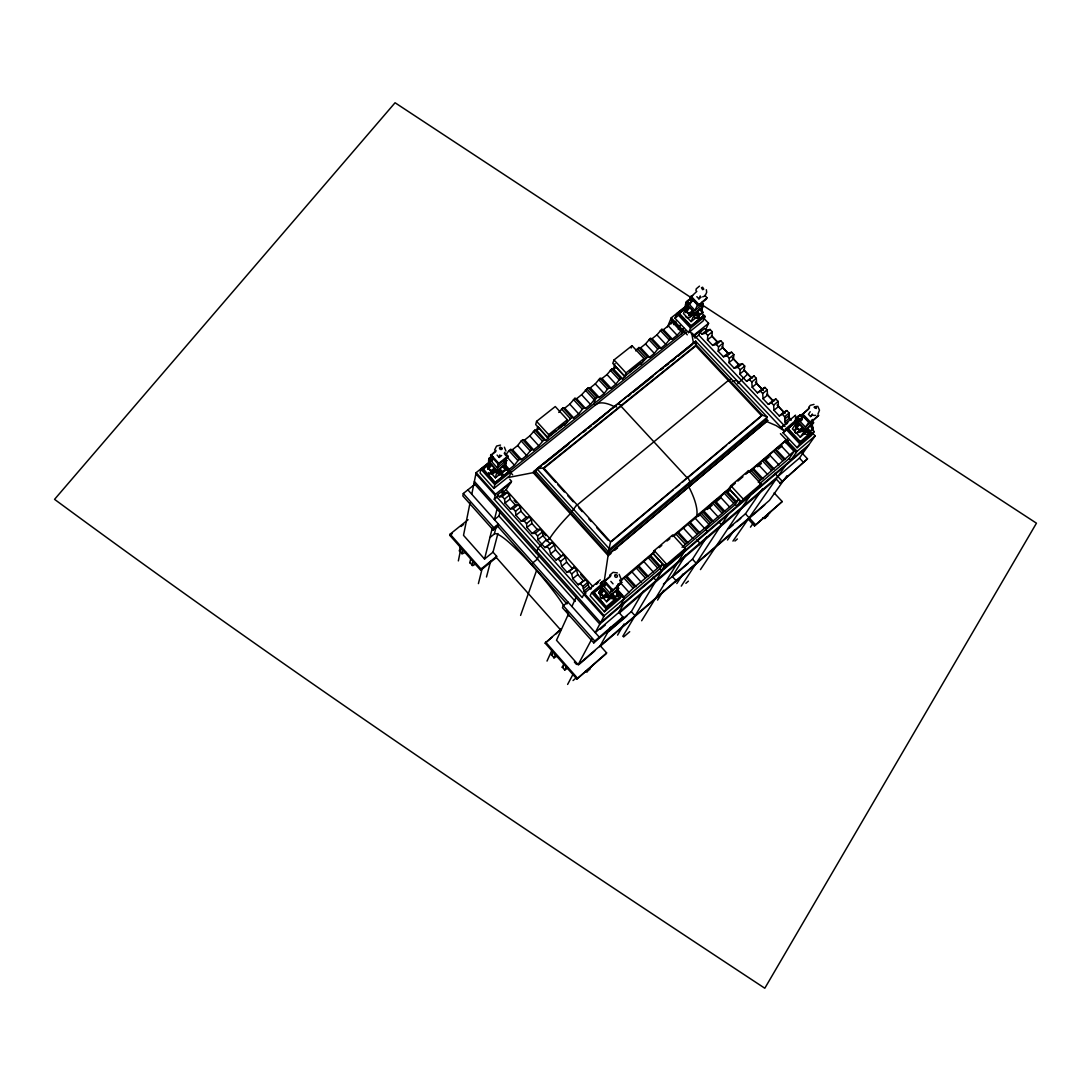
<?xml version="1.0" encoding="UTF-8"?>
<svg xmlns="http://www.w3.org/2000/svg" width="1091" height="1091" viewBox="0 0 1091 1091"><rect width="100%" height="100%" fill="white"/><g stroke="black" fill="none" stroke-linecap="round" stroke-linejoin="round"><path stroke-width="1.5" d="M608.451 596.245L603.964 597.377A2.987 0.818 49.9 0 0 602.368 594.84A2.987 0.818 49.9 0 0 600.295 593.286L602.287 588.908M797.139 423.403L794.698 431.995L795.844 433.209L798.803 431.354L803.331 430.931L803.603 429.581M811.936 429.881C813.777 429.172 812.645 423.567 810.954 425.285M812.85 428.845L811.759 424.822L812.781 428.872L808.676 432.513L804.694 431.15L805.09 430.577M614.151 599.3L614.247 597.977L610.128 596.559L610.046 598.059L614.151 599.3L615.419 598.209M791.248 420.117L789.352 418.126L789.107 412.998L786.802 410.557L783.733 412.18L778.428 406.561L778.128 401.393L775.837 398.965L772.823 400.642L767.532 395.037L767.191 389.828L764.9 387.414L761.941 389.132L756.663 383.555L756.281 378.304L754.004 375.904L746.626 381.359L739.753 374.077L744.226 370.395L744.703 366.058L742.425 363.658L737.925 367.34L734.202 368.199L728.952 362.648L733.438 358.994L733.861 354.616L731.597 352.229L727.097 355.884L723.428 356.798L718.192 351.261L722.678 347.62L723.06 343.201L720.81 340.815L716.296 344.47L712.682 345.424L707.473 339.901L707.786 335.455L712.3 331.828L710.05 329.455L706.463 330.478L701.977 334.091L700.136 332.141L704.636 328.541L706.463 330.478M487.65 469.171C490.759 465.625 486.6 460.238 489.995 457.456L492.041 460.034L490.991 461.07L489.3 458.125M489.573 463.92L487.922 467.834L488.359 468.966M488.536 466.934L490.036 463.961M707.473 339.901L711.959 336.287L712.3 331.828M692.921 314.685L689.335 315.067A2.796 1.132 51.7 0 0 687.903 312.503A2.796 1.132 51.7 0 0 685.844 311.371L688.926 307.676M718.192 351.261L718.56 346.856L723.06 343.201M497.551 471.98L498.123 474.258L502.078 475.294L501.901 473.194L497.496 471.367M728.952 362.648L729.361 358.284L733.861 354.616M505.188 470.562C507.615 467.794 497.482 475.062 501.601 473.453M739.753 374.077L740.203 369.754L744.703 366.058M694.612 343.474L695.676 341.169L696.276 344.988L543.604 467.889L536.936 468.789L609.651 549.196L767.314 417.157L762.268 415.03L610.565 541.845L608.396 551.814L536.049 471.776L536.936 468.789L695.676 341.169L767.314 417.157L765.364 420.294M686.403 311.003L686.034 312.749M604.523 579.28L608.273 554.228L767.737 420.526L766.578 419.285L607.087 552.919M497.905 533.526L493.009 552.155L496.678 556.287L496.337 557.515L480.722 570.293L449.887 535.422L450.119 534.154L468.08 519.725M698.404 318.463L698.881 315.926L694.981 314.754L694.462 317.604L698.404 318.463L699.576 317.536M474.503 484.581L463.307 493.487L462.843 495.914L493.227 530.021L497.755 526.353L498.355 524.048L493.814 527.73L493.227 530.021M795.844 427.304L796.785 423.785M465.571 551.964L463.225 553.369A4.841 0.873 -41.5 0 1 461.834 553.451L459.447 550.737L460.184 547.068M695.908 290.642L696.276 288.801L699.467 286.115M458.356 560.897L460.975 547.941M469.989 503.115L463.511 535.326L484.54 559.056L493.009 552.155M471.776 494.25L476.14 472.621L488.727 462.639M461.834 553.451L462.584 549.782M488.891 462.789L480.872 469.144L480.081 472.976L493.909 488.413L509.811 475.69L510.793 471.871L504.383 464.752M504.574 466.239L508.815 471.694L494.932 482.781L482.863 469.321L489.3 463.73M812.331 420.949L812.7 420.362A2.837 1.2 49.2 0 0 812.509 419.599M496.064 450.378L490.595 455.683L498.519 464.493L507.615 457.252L507.915 456.079L504.506 452.315M492.873 458.247L492.027 462.011L497.305 467.875L503.374 463.048L504.287 459.297M475.976 563.733L473.644 565.152A4.855 0.832 -41.5 0 1 472.28 565.261L469.88 562.547L470.685 558.947M472.28 565.261L473.099 561.674M497.101 455.083L499.228 457.443L499.814 454.947M497.305 467.875L498.478 462.911L498.519 464.493L498.792 463.334L507.915 456.079M490.964 472.867L495.396 477.803L497.114 470.48L506.129 463.307L503.892 460.811M494.591 449.997L496.582 446.069L500.51 445.087M494.932 482.781L508.965 471.121M493.909 488.413L494.796 484.663L510.793 471.871M686.457 309.83C683.375 306.012 686.825 297.107 692.567 300.025M600.227 579.853L584.244 593.34L582.239 597.623L494.278 499.31L495.505 494.25L511.611 481.322L509.742 479.249M494.278 499.31L496.978 497.141L497.578 494.714L502.528 490.732L504.41 492.818L507.206 492.518L509.579 495.328M504.669 469.212L506.129 463.307M480.722 570.293L481.022 569.079L496.678 556.287M478.404 583.617L482.29 568.056M484.54 559.056L492.259 528.194M497.032 509.129L494.414 519.616L498.955 515.948L500.101 511.434M501.915 493.173L502.91 489.259L511.297 482.536M489.914 537.563L494.318 533.99L496.337 526.135M486.491 576.989L490.623 561.265M536.581 421.344L535.695 424.549L547.737 437.777L566.311 422.94L567.334 419.749L555.264 406.534L536.581 421.344L548.678 434.641L547.737 437.777M608.342 596.641L607.673 596.559C604.059 600.036 597.868 592.263 601.632 588.826M536.486 430.904L537.713 426.567L548.268 438.173L545.718 440.205L543.877 439.959L534.89 430.086L529.79 435.909L524.662 439.987L522.739 439.741L521.212 440.941L517.652 445.551L512.497 449.656L510.506 449.451L508.979 450.665L505.447 455.261M685.994 312.012L687.753 307.144M687.071 307.307L685.653 311.058M799.035 416.148L799.962 415.125L802.594 415.93M767.737 420.526L607.81 555.196L533.24 472.648L533.567 471.544L694.149 342.438L695.294 343.651M548.268 438.173L548.773 436.495L556.165 430.59M565.043 423.963L564.252 425.395L570.443 418.753L571.943 417.553L573.648 417.894L578.68 413.871L582.362 409.234L583.849 408.048L585.512 408.416L590.517 404.42L594.227 399.77L597.172 397.41L599.218 397.465L604.182 393.496L607.482 389.173L608.942 388.014L610.933 388.11L615.87 384.168L619.197 379.832L620.656 378.659L622.579 378.795L625.975 375.29M812.236 422.64L812.781 419.476M795.762 428.736L795.857 429.99M532.176 564.947L532.926 562.779L537.454 559.042L538.927 554.842M536.281 553.042L537.958 548.132L546.373 539.609M794.698 431.995L796.798 424.481M497.346 471.707L498.014 470.644M504.287 466.703L504.615 465.393M803.672 430.563L799.267 431.518A2.85 1.173 49.2 0 0 797.903 428.858A2.85 1.173 49.2 0 0 795.694 427.577L797.78 423.417M520.584 615.406L536.581 570.429M698.881 315.926L694.64 314.644L695.526 313.226M614.015 359.962L612.787 363.398L624.748 376.272L642.64 361.98L644.017 358.557L632.016 345.697L614.015 359.962L626.029 372.904L624.748 376.272M613.428 368.649L614.56 365.54L625.034 376.845M702.113 312.612L698.526 315.954L702.686 312.408L701.854 313.567M505.46 463.389L506.469 460.675A2.932 0.818 51.4 0 0 505.556 458.997M566.215 666.969L564.674 670.147L568.07 667.856M601.714 587.34L600.664 583.249L605 579.662L600.459 583.562L601.496 587.804L600.923 583.344M618.692 584.926L617.029 589.031L618.352 584.121M631.144 348.029L632.016 345.697M702.058 306.435L702.89 304.225L702.14 302.575M593.872 423.894L615.419 405.743L616.579 406.984M701.84 306.789L702.89 304.225M641.426 362.962L640.458 364.53L646.267 358.216L647.699 357.057L649.513 357.289L654.355 353.416L657.764 349.038L659.196 347.893L660.955 348.152L665.769 344.306L669.192 339.901L670.61 338.769L672.329 339.069L677.116 335.237L682.911 328.95M614.247 597.977L609.692 596.722L610.51 595.604M609.692 596.722C615.61 601.605 625.429 587.081 613.633 598.127M617.261 590.163L616.101 590.681M800.017 415.93C789.857 423.308 799.321 412.48 802.594 416.066M667.528 326.823L671.251 317.808L686.975 305.344M505.665 463.061L506.674 460.634L505.76 458.997L503.565 461.193L504.356 462.393L506.292 459.788M670.992 323.986L672.247 320.972L668.278 325.841L663.478 329.659L661.732 329.318L656.918 334.869L652.091 338.701L650.304 338.401L645.504 343.938L640.649 347.797L638.808 347.538L635.685 350.879M701.718 312.858L705.141 316.458L703.054 321.013L688.571 332.605L674.974 318.19L676.897 313.608L686.171 306.244M690.63 326.359L703.572 315.585L690.63 326.359L678.779 313.799L686.662 307.076M488.495 472.608L489.614 473.849L491.877 472.239L487.922 467.834M691.926 300.98L687.248 304.703L683.457 313.553L691.08 321.613L696.876 316.99M696.849 291.379L690.33 297.475L698.117 305.685L706.382 299.111L707.009 297.707L704.786 295.361M678.329 329.509L680.225 325.091M491.823 472.376L495.928 471.694L495.764 470.344M692.703 295.606L690.33 297.475L692.417 298.989L689.839 304.962L695.035 310.444L700.545 306.053L702.536 301.58M795.639 427.631L796.744 423.99M600.214 645.722L606.61 652.895L606.01 653.918L576.88 679.025L545.145 643.131L561.169 628.907L555.878 634.035M681.33 333.928L683.812 328.227M618.652 584.694L617.261 588.758M497.755 526.353L566.965 603.937L567.865 601.932L563.338 605.737L562.465 607.742L593.79 642.899L621.815 618.883L622.934 616.933L618.87 612.406L623.82 603.555M489.423 464.289L488.004 468.284A2.932 0.791 51.4 0 1 489.941 469.607A2.932 0.791 51.4 0 1 491.577 472.185L490.254 472.28M696.822 296.67L698.908 298.866L700.217 295.893M695.035 310.444L697.654 304.512L692.417 298.989M691.08 321.613L694.953 312.844L703.149 306.312L700.954 303.994M707.009 297.707L698.117 305.685L697.654 304.512M795.68 427.181L797.535 423.376L799.048 424.058M688.571 332.605L690.576 328.105L705.141 316.458M701.172 310.73L703.149 306.312M600.282 592.808L602.082 588.813L603.459 589.699M795.748 423.594L795.148 420.717C796.594 414.212 795.844 426.076 797.889 421.385M685.707 310.853C688.516 300.816 699.222 317.495 688.83 315.599M704.131 318.599L708.591 323.318L693.944 335.073L693.303 336.505L700.954 330.355L698.785 335.087L694.981 338.128L694.476 335.564M547.014 661.078L551.869 650.427M568.275 614.41L556.505 640.253L578.148 664.678L769.441 500.387L786.966 475.676M571.902 606.46L575.993 597.473M694.149 342.438L693.576 343.72L692.021 335.019L690.003 330.818M812.413 429.418L808.717 432.541L804.831 431.204M552.701 654.586L551.46 655.2L552.919 651.941M488.045 467.794L489.845 463.907L491.1 464.657M695.826 345.956L696.276 344.988L762.268 415.03L761.736 415.916L695.826 345.956L543.345 468.735L555.551 482.208M705.713 329.523L708.591 323.318M557.378 655.759L553.942 658.009L555.401 654.736M591.404 587.899L590.804 589.154L588.881 587.013L587.776 582.321L585.431 579.703L578.23 584.749L572.816 578.707L571.643 573.989L569.297 571.37L567.102 572.325L561.701 566.297L560.488 561.524L558.156 558.933L556.001 559.942L550.614 553.928L549.359 549.114L547.041 546.523L544.941 547.587L537.931 539.759L537.549 535.926L535.231 533.349L532.272 533.458L526.939 527.485L526.503 523.612L524.185 521.034L521.293 521.198L515.975 515.252L515.498 511.324L513.193 508.761L510.356 508.979L505.051 503.06L504.519 499.078L502.228 496.528L499.446 496.8L497.578 494.714M601.414 584.449L591.649 592.686L590.149 595.809L604.441 611.778L620.193 598.373L621.884 595.263L617.465 590.354M616.142 598.277L606.146 606.787L593.654 592.863L601.4 586.044M607.892 596.654L601.496 598.55L600.336 597.268L600.159 593.218L601.523 589.235M617.124 587.599L618.597 585.021M811.772 423.963L810.858 424.154M600.609 595.018L598.604 592.795L601.605 586.753L605.437 583.521M610.987 575.393L604.059 581.803L612.256 590.927L621.775 582.321L619.729 580.044M690.03 299.22L692.417 300.652M563.406 666.696L562.192 667.337L563.733 664.16M504.983 463.58L506.619 460.388M497.332 471.83L501.492 473.344L505.61 470.085M685.721 311.358L687.085 308.712M700.572 310.294L701.513 308.453M610.496 576.375L604.059 581.803L606.446 582.908L604.387 586.985L609.855 593.068L611.956 589.031M602.614 597.254L606.623 601.727L609.719 595.781L618.652 588.213L616.62 585.962M606.146 606.787L593.886 592.386M604.441 611.778L606.05 608.751L621.884 595.263M567.62 684.425L572.993 674.333M578.148 664.678L591.922 638.808M620.779 594.936L624.161 598.7L604.25 615.679L595.236 632.616L799.43 458.084L815.182 435.882L811.718 432.227M617.042 591.213L618.652 588.213M621.775 582.321L609.855 593.068M795.871 427.14L798.039 423.513M685.884 310.785L687.998 307.212M600.432 592.89L602.518 589.031M490.241 464.07L488.032 468.23M618.556 584.49L617.042 587.844M593.79 642.899L594.8 641.044L622.934 616.933M616.21 591.39C619.374 591.295 623.097 599.573 616.483 591.322M808.895 433.645L807.749 434.627L803.562 433.673L804.94 431.15M576.88 679.025L606.61 652.895M682.243 482.372L687.835 477.258L690.017 481.895L688.394 484.786L689.58 486.068L688.98 487.132A65.351 22.011 50.3 0 1 696.808 515.729M564.674 669.983L562.274 667.092M620.22 605.805L624.161 598.7M807.749 434.627L808.977 432.404M599.641 646.758L610.592 627.202M654.218 550.573L652.745 553.205L665.21 566.911L683.593 551.241L685.216 548.609L672.697 534.931L654.218 550.573L666.751 564.347L665.21 566.911M585.349 671.251A4.923 1.173 49.7 0 0 587.108 671.701L588.731 668.81M619.933 582.239L623.861 577.916L626.916 576.321L654.259 552.414M587.108 671.701L591.499 666.437M795.98 418.589L795.98 419.749M617.561 635.126L624.12 623.916M606.787 632.644L631.321 611.615L643.226 591.254M702.795 303.734L701.363 306.176L702.604 303.353M601.523 587.64L602.3 586.672M622.443 600.65L659.973 568.656L662.728 563.992L633.175 588.24L624.093 596.913L622.525 597.309M488.454 468.025L490.65 464.33L494.455 468.257L495.9 470.644L491.809 471.994M600.732 593.095L602.982 589.331L608.451 596.422L602.368 597.2M622.784 636.326L661.76 571.179M796.062 427.181L798.53 423.744L802.512 427.522L803.672 429.868L799.58 431.559M686.703 305.48L685.966 302.725L689.676 299.78M698.799 516.043L700.831 512.688L710.091 522.739L705.713 529.667L707.35 531.453L706.245 533.199M677.32 557.092L678.766 554.719M686.048 310.826L689.444 315.122L693.399 314.494M614.015 597.895L610.278 595.85L616.51 590.395L618.052 594.65L616.47 591.131L617.301 590.067L618.338 594.268L617.165 589.999M641.644 620.752L684.125 552.087M502.965 492.341L506.088 489.832L510.015 483.558M702.399 312.953L701.54 309.039M657.546 600.105L663.683 590.286M685.612 555.183L672.301 576.498L676.038 580.603L675.288 581.762M730.82 485.7L729.006 488.591L741.375 501.928L759.077 486.831L761.027 483.94L748.617 470.63L730.82 485.7L743.257 499.092L741.375 501.928M673.815 536.076L708.85 506.879L713.95 501.574L720.415 497.06L725.542 491.755L729.497 489.368L730.22 487.554M698.499 545.35L699.904 543.141L696.876 539.854M747.349 472.594L748.617 470.63M676.815 583.562L682.952 574.03M663.383 584.135L692.485 559.192L706.913 536.717M504.697 462.966L506.51 460.17M787.825 422.285L786.788 423.881L784.906 421.876L784.634 416.748L782.329 414.321L779.274 415.93L773.969 410.298L773.655 405.143L771.351 402.715L768.364 404.366L763.059 398.76L762.704 393.565L760.413 391.137L757.468 392.842L752.19 387.25L751.794 382.014L749.517 379.6M681.261 586.112L728.12 514.516M506.374 460.907L505.501 461.943M684.425 547.805L735.32 504.424L738.689 499.269L682.066 547.287M812.604 428.981L811.281 425.054L810.572 425.558L812.14 429.309L814.2 431.586L811.431 435.514L797.112 447.719L783.079 432.827L785.684 428.872L795.284 420.758M794.725 416.476L795.571 415.18L781.061 427.413M811.063 432.459L799.826 442.019L787.566 429.049L795.475 422.108M803.303 416.326L797.521 421.221L792.407 428.872L800.276 437.191L804.858 433.304M809.522 407.816L801.694 414.962L809.727 423.444L818.741 415.303L805.499 427.126L800.139 421.467L803.617 416.298L801.694 414.962L808.704 409.043M700.449 569.597L749.776 496.05M785.561 442.496L787.225 440.028M752.081 493.296L753.826 490.677M810.19 411.73L808.458 414.307L810.613 416.585L812.795 414.73M702.181 304.88L702.522 304.225A2.796 1.159 51.7 0 0 702.29 303.421M810.613 416.585L812.359 414.021M727.506 540.018L734.12 530.335M727.67 529.026L745.426 513.82L762.609 488.686M805.499 427.126L809.017 421.999L803.617 416.298M812.686 420.444L812.086 420.24M800.276 437.191L805.472 429.636L813.586 422.749L811.309 420.362M810.954 422.503L812.74 419.926M617.983 585.444L618.338 584.817A2.987 0.846 49.9 0 0 618.038 584.08M799.826 442.019L800.235 441.432L787.961 428.449M810.94 426.567L813.586 422.749M759.5 483.804L789.257 458.438L794.548 450.788L758.218 482.181M797.112 447.719L799.798 443.832L814.2 431.586M732.947 541.109L785.425 465.612M815.182 435.882L797.071 451.306L790.88 460.17L789.257 458.438M814.295 407.161L816.368 406.316L816.273 408.525L814.295 407.161L815.209 407.979M619.047 613.278L776.137 478.976L780.12 483.231L807.49 458.834L801.79 452.792M750.458 527.158L753.308 523.135M600.923 645.654L748.235 519.111L754.522 525.889L782.206 501.546L774.119 492.887M807.49 458.834L780.12 483.231M762.827 517.87A4.705 1.718 48.9 0 0 765.186 518.116L767.928 514.325M765.186 518.116L770.464 512.156M489.054 468.503L491.564 465.039M817.909 414.171L819.491 410.189L817.745 406.247M808.758 407.216L810.34 405.334L813.995 404.406M686.975 311.344L689.417 308.017M782.206 501.546L754.522 525.889M804.817 430.931L805.744 429.868M617.056 590.463L617.983 594.513L617.179 590.299M810.736 426.186L811.745 424.985M601.386 593.613L603.964 590.122M799.703 431.177L797.057 427.781L799.58 424.426M609.692 575.175L613.087 572.339L617.356 572.911M558.756 412.439L562.983 407.775L564.729 408.143L569.761 404.147L574.902 398.297L576.594 398.706L581.598 394.724L588.24 387.714L590.313 387.81L595.277 383.855L600.023 378.345L602.027 378.495L606.978 374.568L611.737 369.044L613.701 369.222L622.579 378.795M502.296 448.469L501.465 449.533L500.046 449.356L499.46 448.115L500.292 447.051L502.296 448.469L500.742 448.906M506.619 469.703L509.224 469.348L514.42 465.202L517.98 460.634L519.507 459.42L521.457 459.584L526.612 455.465L530.199 450.883L531.726 449.669L533.622 449.86L538.749 445.769L543.877 439.959M596.654 584.258L598.454 581.953L596.109 583.93M705.209 295.552L706.695 292.252L706.327 289.742M488.836 458.656L490.295 461.848M490.077 462.107L489 458.465M687.739 305.18L687.016 306.148L685.912 302.589M499.242 469.348L497.81 470.903L501.533 472.976M692.471 314.576L689.989 317.495L686.607 317.563L685.503 316.404M688.966 303.884L687.507 305.453L686.089 302.343M696.754 311.944L695.294 313.499L698.758 315.544M799.635 415.521L802.321 416.448M749.026 472.335L787.157 439.55M603.582 585.403L602.068 586.931L600.664 583.249M799.185 420.117L797.644 421.644L796.075 418.344M807.04 428.599L805.499 430.127L808.963 432.145M505.856 469.525L504.765 465.366L503.101 466.184L498.723 469.866L501.996 472.458M701.377 308.48L702.604 312.408L701.622 308.467L696.249 312.449L699.249 315.013M611.792 594.336L611.26 594.84L614.506 597.391M606.323 583.03L603.05 585.922L601.168 582.744M799.717 415.194L803.426 416.598L798.667 420.621L796.58 417.826M810.572 425.558L806.522 429.104L809.481 431.627M492.573 471.939L491.373 472.498M798.257 431.613L800.017 431.19M491.114 456.652L488.863 459.011L489.518 460.279M573.034 680.539L575.516 678.411M623.575 636.994L629.712 631.703M685.857 583.344L688.394 581.148M734.939 541.041L737.366 538.954M578.83 664.624L594.745 650.959M749.503 518.02L764.709 504.956M608.764 631.498L626.807 616.033M674.088 575.503L687.93 563.638M729.361 528.126L733.152 524.866M736.943 521.621L740.748 518.361M666.751 564.347L685.216 548.609M743.257 499.092L761.027 483.94M808.772 444.91L600.582 622.579L474.367 481.431M807.381 446.874L599.777 624.079L473.971 483.34M600.418 629.207L605.369 624.966M617.642 596.75L620.138 594.622M663.955 565.533L665.224 564.456L661.623 570.484L659.973 568.656M545.145 643.131L552.278 637.089M620.302 580.562L655.309 550.887M659.196 547.6L661.787 545.391M666.983 541L669.888 538.681M672.165 536.608L735.32 483.245M737.871 481.076L742.957 476.767M745.849 474.19L787.143 439.196M707.173 509.497L712.341 505.106M716.228 501.819L720.101 498.532M727.861 491.959L730.452 489.764M757.59 466.743L761.463 463.457M765.35 460.17L769.223 456.884M778.278 449.206L782.152 445.919M786.011 442.66L788.548 440.505M803.562 433.673L805.308 432.186M606.623 601.727L611.656 597.445M601.25 584.435L601.605 589.454M593.654 592.863L601.168 586.522M783.079 432.827L786.666 429.799M787.566 429.049L796.321 421.658M800.139 421.467L802.321 419.626M598.604 592.795L601.127 590.654M583.344 588.567L588.267 584.408M784.756 419.039L789.216 415.289M585.881 593.299L583.958 591.158L588.881 587.013M784.906 421.876L789.352 418.126M781.401 427.713L786.543 423.376M608.383 555.633L611.001 553.451M614.915 550.164L617.52 547.968M779.274 415.93L783.733 412.18M578.23 584.749L585.431 579.703M782.329 414.321L786.802 410.557M583.958 591.158L582.839 586.481L587.776 582.321M784.634 416.748L789.107 412.998M571.643 573.989L576.594 569.843L573.88 566.979M773.655 405.143L778.128 401.393M611.505 541.518L673.242 489.9M675.806 487.745L679.666 484.527M688.694 476.985L726.524 445.36M729.129 443.178L760.427 417.007M572.816 578.707L577.739 574.575L576.594 569.843M773.969 410.298L778.428 406.561M567.102 572.325L574.248 567.238L569.297 571.37M768.364 404.366L772.823 400.642M771.351 402.715L775.837 398.965M560.488 561.524L565.438 557.419L563.106 554.814L556.001 559.942M762.704 393.565L767.191 389.828M561.701 566.297L566.624 562.192L565.438 557.419M763.059 398.76L767.532 395.037M757.468 392.842L761.941 389.132M558.156 558.933L563.106 554.814M760.413 391.137L764.9 387.414M547.041 546.523L551.991 542.445L554.323 545.023L555.551 549.85L560.938 555.851M549.359 549.114L554.323 545.023M751.794 382.014L756.281 378.304M550.614 553.928L555.551 549.85M752.19 387.25L756.663 383.555M747.662 374.036L737.871 383.609M546.618 541.013L549.728 538.449M544.941 547.587L551.991 542.445M746.626 381.359L754.004 375.904M535.231 533.349L540.181 529.285L545.759 535.654M537.549 535.926L542.5 531.862L542.868 535.708L549.878 543.523M537.931 539.759L542.868 535.708M532.272 533.458L537.222 529.408L540.181 529.285M734.202 368.199L738.675 364.53L742.425 363.658M521.293 521.198L526.244 517.175L529.162 516.984L531.467 519.561L531.876 523.448L537.222 529.408M723.428 356.798L727.902 353.143L731.597 352.229M524.185 521.034L529.162 516.984M526.503 523.612L531.467 519.561M526.939 527.485L531.876 523.448M515.975 515.252L520.925 511.243L520.462 507.301L518.157 504.738L515.307 504.983L510.356 508.979M712.682 345.424L717.169 341.797L720.81 340.815M513.193 508.761L518.157 504.738M515.498 511.324L520.462 507.301M504.519 499.078L509.497 495.082L510.002 499.064L515.307 504.983M505.051 503.06L510.002 499.064M449.887 535.422L452.288 533.499M461.016 526.489L463.634 524.389M499.446 496.8L504.41 492.818M500.987 496.65L505.951 492.655M703.954 333.532L708.454 329.905M502.228 496.528L507.206 492.518M701.977 334.091L705.536 333.082L710.05 329.455M538.518 468.407L541.15 466.28M543.795 464.166L568.834 444.023M583.33 432.363L585.962 430.249M588.608 428.122L591.24 426.008M628.061 396.401L630.68 394.287M633.298 392.187L652.95 376.381M660.819 370.054L663.437 367.953M666.055 365.84L668.674 363.739M671.292 361.626L675.234 358.462M677.852 356.362L692.267 344.77M534.726 472.826L536.049 471.776M510.206 473.167L686.334 332.291M548.678 434.641L567.334 419.749M626.029 372.904L644.017 358.557M495.396 477.803L500.496 473.739M558.633 428.613L564.797 423.69M629.589 371.949L641.181 362.703M502.078 475.294L503.374 474.271M509.115 471.585L685.175 330.846M499.228 457.443L501.669 455.506M698.908 298.866L701.131 297.107M674.974 318.19L677.62 316.09M534.89 430.086L536.772 430.359L539.322 428.34M613.701 369.222L616.156 367.272M673.365 323.195L675.956 321.136M673.556 324.572L676.175 322.5M495.805 451.565L490.595 455.683L493.146 456.993M685.584 305.507L686.757 304.58M493.132 458.684L489.273 461.752L497.114 470.48M613.988 364.694L615.215 363.712M482.863 469.321L489.177 464.316M678.779 313.799L685.093 308.78M601.496 598.55L607.442 596.422M687.139 302.862C685.039 303.789 687.535 305.48 685.925 302.793M688.844 313.322L692.267 311.017M808.717 432.541L807.367 432.213L808.936 432.854M490.95 470.616L494.455 468.257M798.994 429.813L802.512 427.522M603.35 595.795L606.964 593.449M803.331 430.931L795.844 433.209M702.345 312.831L701.418 309.258M503.578 465.884L505.474 469.675M689.307 314.099L692.649 311.603M491.482 471.394L495.259 469.457L494.878 468.857M700.708 308.794L702.399 312.49M799.444 430.59L802.881 428.108M603.869 596.572L607.755 594.65L607.373 594.05M704.813 295.988L702.686 296.834M702.618 289.688L703.777 289.156L702.618 287.233L701.458 287.751L702.29 289.197M689.498 314.481L693.262 312.79M491.7 471.776L495.6 470.044M799.621 430.959L803.481 429.268M604.073 596.941L608.069 595.209M731.297 378.959L729.115 379.845L576.607 505.474L576.921 504.683L570.32 513.684A66.005 9.969 -42.3 0 0 549.155 539.431M689.58 314.699L693.399 313.103M604.169 597.159L608.219 595.509M508.038 477.544L533.24 472.648M491.877 472.239L496.078 471.339M689.607 314.972L693.549 314.153M799.348 431.545L802.676 430.918M491.659 472.348L495.928 471.694M604.087 597.391L608.219 596.695M798.803 431.354L802.417 430.822M689.444 315.122L693.276 314.603M702.795 304.389L702.086 304.266M489.614 473.849L493.418 473.467L495.464 471.653M617.001 593.763L617.765 594.213M813.763 415.453L815.768 415.371M497.905 471.871L501.901 473.194M689.935 299.22L692.376 300.039M694.64 314.644L698.526 315.954M497.36 471.912L501.478 473.344M799.894 415.085L803.699 416.435M690.058 299.302L692.635 300.216M689.73 299.302L692.103 300.148M698.635 315.995L697.585 315.544L698.39 316.349M767.028 421.685L776.219 425.626L784.62 431.163M609.801 596.436L613.838 598.1M497.401 471.557L501.383 473.208M804.94 430.768L808.758 432.377M694.803 314.194L698.581 315.79M689.226 299.575L692.512 300.98L689.485 303.38L687.248 301.143M617.833 403.752L621.352 405.306L620.997 406.207L687.385 478.076M799.239 415.521L802.717 417.089M796.375 427.345L797.057 427.781M692.84 298.784L395.065 102.759L54.55 499.351C286.006 669.901 524.798 830.06 764.805 988.241L1036.45 523.189L702.618 305.194M610.769 595.345L614.192 597.704M498.26 470.371L501.696 472.785M806.017 429.595L809.154 431.954M695.772 312.953L698.936 315.34M797.276 417.171L799.717 419.612M612.351 593.818L615.229 596.709M499.773 468.83L502.692 471.776M690.93 296.07L698.731 304.294M802.499 413.734L810.558 422.244M687.248 304.703L694.953 312.844M797.521 421.221L805.472 429.636M711.496 335.646L717.292 341.769M721.915 346.665L728.87 354.016M732.334 357.684L739.289 365.035M743.912 369.931L751.972 378.441M755.395 382.068L763.386 390.523M766.823 394.137L773.669 401.393M777.092 405.006L785.084 413.462M788.52 417.076L790.798 419.503M711.959 336.287L717.169 341.797M722.678 347.62L727.902 353.143M733.438 358.994L738.675 364.53M744.226 370.395L751.099 377.677M705.536 333.082L707.786 335.455M716.296 344.47L718.56 346.856M727.097 355.884L729.361 358.284M737.925 367.34L740.203 369.754M679.066 313.103L690.944 325.677M698.785 335.087L785.07 426.499M676.897 313.608L690.576 328.105M785.684 428.872L799.798 443.832M692.117 333.123L693.944 335.073M694.653 335.755L782.943 429.404M671.251 317.808L687.303 334.842M780.42 433.645L797.071 451.306M670.651 319.281L681.111 330.382M785.384 441.05L796.212 452.547M671.688 321.409L680.566 330.832M784.824 441.514L794.003 451.251M799.43 458.084L803.426 462.325M668.278 325.841L677.116 335.237M781.033 445.687L790.184 455.397M663.478 329.659L672.329 339.069M776.301 449.71L785.438 459.434M661.732 329.318L670.61 338.769M774.992 449.86L784.17 459.625M660.314 330.45L669.192 339.901M773.587 451.047L782.765 460.825M656.918 334.869L665.769 344.306M769.81 455.206L778.96 464.957M652.091 338.701L660.955 348.152M765.036 459.243L774.201 469.021M650.304 338.401L659.196 347.893M763.686 459.434L772.878 469.253M774.828 473.344L781.824 480.831M648.872 339.546L657.764 349.038M762.268 460.634L771.46 470.453M645.504 343.938L654.355 353.416M758.518 464.766L767.682 474.571M640.649 347.797L649.513 357.289M753.717 468.844L762.895 478.649M638.808 347.538L647.699 357.057M752.313 469.075L761.518 478.922M637.362 348.684L646.267 358.216M750.894 470.276L760.1 480.135M729.497 489.368L740.353 501.055L736.957 506.197L735.32 504.424M727.07 491.427L736.261 501.342M611.737 369.044L620.656 378.659M725.542 491.755L734.775 501.71M745.426 513.82L755.436 524.621M610.278 370.204L619.197 379.832M724.097 492.982L733.329 502.937M606.978 374.568L615.87 384.168M720.415 497.06L729.62 507.001M602.027 378.495L610.933 388.11M715.532 501.205L724.738 511.161M600.023 378.345L608.942 388.014M713.95 501.574L723.197 511.57M598.55 379.518L607.482 389.173M712.505 502.815L721.737 512.811M595.277 383.855L604.182 393.496M708.85 506.879L718.055 516.848M718.41 521.484L721.437 524.744M590.313 387.81L599.218 397.465M703.927 511.038L713.146 521.034M588.24 387.714L597.172 397.41M702.29 511.461L711.55 521.498M586.753 388.873L595.7 398.583L593.845 403.861L595.113 405.252A65.174 21.915 50.6 0 1 614.956 406.929M585.281 390.06L594.227 399.77M699.372 513.929L708.632 523.98M581.598 394.724L590.517 404.42M695.322 518.348L704.541 528.371M576.594 398.706L585.512 408.416M690.371 522.534L699.59 532.585M574.902 398.297L583.849 408.048M689.103 522.63L698.363 532.722M573.416 399.483L582.362 409.234M687.63 523.885L696.904 533.963M569.761 404.147L578.68 413.871M683.593 528.276L692.826 538.34M564.729 408.143L573.648 417.894M678.616 532.49L687.862 542.582M562.983 407.775L571.943 417.553M677.306 532.626L686.58 542.759M561.483 408.961L570.443 418.753M675.82 533.881L685.107 544.014M692.485 559.192L696.208 563.27M653.468 553.805L664.405 565.834M536.772 430.359L545.718 440.205M650.945 555.946L660.205 566.134M649.513 556.178L658.8 566.42M533.376 431.286L542.363 441.173M648.013 557.46L657.314 567.688M529.79 435.909L538.749 445.769M644.045 561.797L653.318 572.011M653.114 577.194L656.155 580.548M524.662 439.987L533.622 449.86M638.971 566.106L648.245 576.334M522.739 439.741L531.726 449.669M637.471 566.379L646.786 576.648M521.212 440.941L530.199 450.883M635.971 567.661L645.286 577.944M543.604 467.889L610.565 541.845M557.76 484.649L564.415 492M567.743 495.669L573.28 501.805M578.857 507.942L582.212 511.665M588.935 519.084L591.172 521.553M596.777 527.744L607.973 540.113M517.652 445.551L526.612 455.465M632.03 571.984L641.303 582.239M807.585 428.095L810.177 430.972M697.285 311.44L699.917 314.358M533.567 471.544L608.273 554.228M512.497 449.656L521.457 459.584M626.916 576.321L636.203 586.59M510.506 449.451L519.507 459.42M625.375 576.634L634.689 586.958M508.979 450.665L517.98 460.634M623.861 577.916L633.175 588.24M504.233 453.488L507.615 457.252M506.565 456.502L514.42 465.202M620.97 583.371L629.221 592.536M610.851 581.394L613.047 583.835M504.738 464.371L509.224 469.348M616.865 588.881L624.093 596.913M507.192 468.775L512.647 474.83M504.424 466.825L508.815 471.694M490.855 454.511L498.792 463.334M604.537 580.848L612.76 589.986M631.321 611.615L635.071 615.788M601.605 586.753L609.719 595.781M506.088 489.832L592.822 586.467M514.106 500.374L516.357 502.883M580.617 574.493L583.985 578.257M482.986 468.748L495.069 482.222M520.925 511.243L526.244 517.175M566.624 562.192L572.025 568.206M577.739 574.575L583.153 580.617M480.872 469.144L494.796 484.663M591.649 592.686L606.05 608.751M580.494 583.862L582.839 586.481M476.14 472.621L495.505 494.25M584.244 593.34L604.25 615.679M496.978 497.141L583.78 594.077M475.894 473.849L495.219 495.437M583.767 594.336L603.746 616.647M498.955 515.948L575.298 601.414M467.862 489.859L599.3 637.171M463.307 493.487L493.814 527.73M563.338 605.737L594.8 641.044M496.337 557.515L560.679 629.971M574.357 662.005L576.525 664.446M450.119 534.154L481.022 569.079M545.595 642.094L577.412 678.07M551.541 654.941L553.996 657.723M601.877 582.062L604.128 584.885M686.566 301.812L688.462 304.389M796.253 418.153L798.162 421.112M619.17 574.343L620.834 578.435M686.266 302.139L687.985 304.894M504.383 447.174L505.938 451.088M600.841 583.071L602.559 586.413M809.017 421.999L809.727 423.444M503.101 466.184L504.874 470.03M489.614 464.984L489.45 464.48M615.638 591.022L617.383 594.868M700.299 309.026L701.895 312.776M811.39 425.476L812.727 429.077M795.871 418.576L797.085 422.299M504.424 465.462L505.733 469.553M616.865 590.163L618.188 594.309M600.991 584.381C602.041 587.34 598.864 578.68 601.605 587.517M504.806 465.98L505.869 469.744M701.69 308.712L702.713 312.49M795.789 418.712L796.853 422.681M488.7 458.888L489.354 461.466M796.43 419.98L797.112 422.694M686.239 302.739L686.88 305.385M504.983 465.516L505.938 469.566M732.893 381.291A64.614 9.505 -42.9 0 1 737.98 382.518M767.709 515.948A4.705 1.732 48.9 0 1 766.4 516.234M563.624 605.573A40.803 10.16 50.3 0 0 557.651 596.75A98.517 23.784 50.4 0 0 534.345 567.934A98.531 23.797 50.4 0 0 509.865 543.154A40.599 10.078 50.7 0 0 498.601 534.699A21.915 5.469 50.8 0 0 494.318 533.99M566.379 610.319A40.803 10.16 50.3 0 1 566.979 611.437A22.106 5.537 50.2 0 1 567.715 612.924M568.029 613.633A22.106 5.537 50.2 0 1 568.943 616.156M589.849 669.342A4.923 1.186 49.7 0 1 588.799 669.356M470.78 562.711A4.855 0.832 -41.5 0 1 469.88 562.547M459.816 551.132A4.841 0.873 -41.5 0 1 459.447 550.737M614.86 575.257L614.833 576.648L616.074 577.425L617.329 576.784L617.342 575.393L616.115 574.63L614.86 575.257M685.98 302.957L686.866 306.612L685.98 302.957"/></g></svg>
